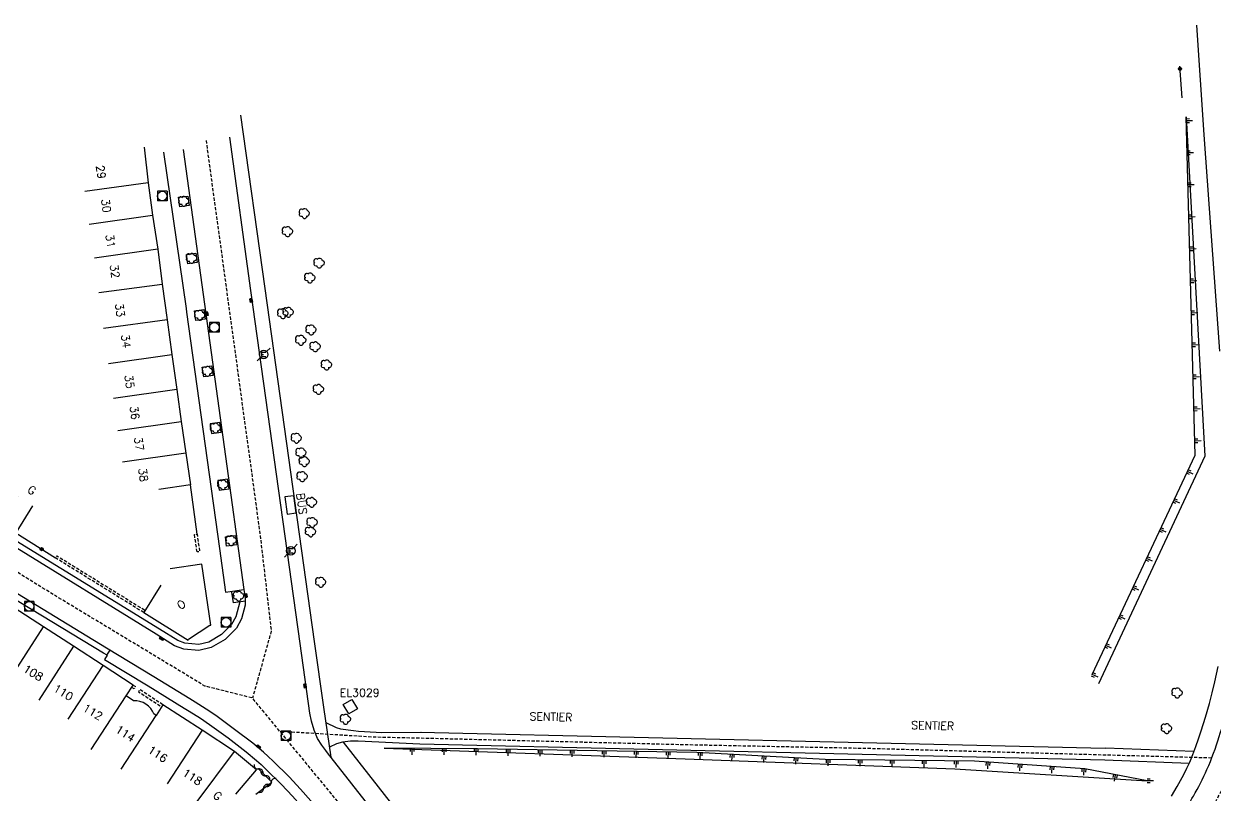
# Model space of a CAD drawing. Header units: millimetres. Extents: x 80000 to 81001, y 143000 to 144000.
# Drawn here: x 80392.6 to 80578.6, y 143311.7 to 143432.1 of the extents above; entities that cross this region are included whole.
import ezdxf
from ezdxf.enums import TextEntityAlignment as Align

# ---------------------------------------------------------------- set-up
doc = ezdxf.new("R2010")
doc.units = ezdxf.units.MM
doc.linetypes.add('DASHED', pattern=[0.75, 0.5, -0.25])
doc.layers.get('0').update_dxf_attribs({"linetype": 'CONTINUOUS'})
for name, color, linetype in [('W0001', 6, 'DASHED'), ('W0008', 7, 'CONTINUOUS'), ('W0100', 7, 'CONTINUOUS'), ('W0112', 1, 'DASHED'), ('W0211', 2, 'CONTINUOUS'), ('W0300', 7, 'CONTINUOUS'), ('W0310', 3, 'CONTINUOUS'), ('W0322', 7, 'CONTINUOUS'), ('W0400', 7, 'CONTINUOUS'), ('W0420', 7, 'CONTINUOUS'), ('W0471', 7, 'CONTINUOUS'), ('W0984', 7, 'CONTINUOUS'), ('W0991', 7, 'CONTINUOUS'), ('W1102', 7, 'CONTINUOUS')]:
    doc.layers.add(name, color=color, linetype=linetype)
doc.styles.get("Standard").update_dxf_attribs({"font": 'romans.shx', "width": 0.85})

# ---------------------------------------------------------------- blocks, each defined once
blk = doc.blocks.new('T300')
for p, q in [((-0.8, 0.51), (-0.86, 0.34)), ((-0.86, 0.34), (-0.86, 0.17)), ((-0.86, 0.17), (-0.74, 0.06)), ((-0.69, 0.63), (-0.8, 0.51)), ((-0.8, -0.06), (-0.74, 0.06)), ((-0.74, 0.06), (-0.69, 0.11)), ((-0.57, 0.69), (-0.69, 0.63)), ((-0.46, 0.69), (-0.57, 0.69)), ((-0.29, 0.63), (-0.46, 0.69)), ((-0.29, 0.63), (-0.17, 0.74)), ((-0.23, 0.57), (-0.29, 0.63)), ((-0.17, 0.74), (-0.06, 0.8)), ((-0.06, 0.8), (0.06, 0.8)), ((0.06, 0.8), (0.23, 0.74)), ((0.23, 0.74), (0.34, 0.63)), ((0.34, 0.63), (0.4, 0.51)), ((0.46, 0.46), (0.34, 0.46)), ((0.4, 0.51), (0.4, 0.46)), ((0.57, 0.4), (0.46, 0.46)), ((0.57, 0.4), (0.69, 0.29)), ((0.69, 0.29), (0.74, 0.17)), ((0.74, 0.06), (0.69, -0.17)), ((0.74, 0.17), (0.74, 0.06)), ((-0.8, -0.17), (-0.8, -0.06)), ((-0.8, -0.23), (-0.8, -0.17)), ((-0.74, -0.34), (-0.8, -0.23)), ((-0.69, -0.4), (-0.74, -0.34)), ((-0.51, -0.46), (-0.69, -0.4)), ((-0.4, -0.46), (-0.51, -0.46)), ((-0.4, -0.46), (-0.34, -0.46)), ((-0.34, -0.46), (-0.34, -0.4)), ((-0.34, -0.51), (-0.34, -0.46)), ((-0.29, -0.63), (-0.34, -0.51)), ((-0.17, -0.74), (-0.29, -0.63)), ((-0.06, -0.8), (-0.17, -0.74)), ((0.06, -0.8), (-0.06, -0.8)), ((0.17, -0.74), (0.06, -0.8)), ((0.23, -0.69), (0.17, -0.74)), ((0.29, -0.46), (0.23, -0.46)), ((0.29, -0.63), (0.23, -0.69)), ((0.46, -0.4), (0.29, -0.46)), ((0.34, -0.51), (0.29, -0.63)), ((0.34, -0.51), (0.34, -0.46)), ((0.57, -0.34), (0.46, -0.4)), ((0.63, -0.29), (0.57, -0.34)), ((0.69, -0.17), (0.63, -0.29))]:
    blk.add_line(p, q)
blk = doc.blocks.new('t322o')
at = {"color": 0, "linetype": 'Continuous'}
for radius in [0.25, 0.15]:
    blk.add_circle((0, 0), radius, dxfattribs=at)
blk = doc.blocks.new('t211o')
at = {"color": 0, "linetype": 'Continuous'}
for p, q in [((-0.29, 0.5), (-0.29, 0)), ((0, 1), (0, 0)), ((0.29, 0.5), (0.29, 0))]:
    blk.add_line(p, q, dxfattribs=at)
blk = doc.blocks.new('T471')
for p, q in [((-0.333334, 0.333334), (-0.333334, -0.333334)), ((-0.333334, 0.333334), (0.333334, 0.333334)), ((-0.333334, 0), (0, 0)), ((0.500001, 0.500001), (1.000002, 1.000002)), ((-0.500001, -0.500001), (-1.000002, -1.000002)), ((-0.333334, -0.333334), (0.333334, -0.333334))]:
    blk.add_line(p, q)
blk.add_ellipse((0, 0), major_axis=(0.471405, 0.471405), ratio=1, start_param=5.4977871438, end_param=11.780972451)
blk = doc.blocks.new('T400')
for p, q in [((-0.15, 0.3), (0.15, 0.3)), ((-0.15, -0.25), (-0.15, 0.3)), ((-0.15, 0.15), (0.15, 0.15)), ((-0.15, 0), (0.15, 0)), ((0.15, 0.3), (0.15, -0.25)), ((-0.15, -0.15), (0.15, -0.15)), ((-0.15, -0.25), (-0.15, -0.3)), ((-0.15, -0.3), (0.15, -0.3)), ((0.15, -0.3), (0.15, -0.25))]:
    blk.add_line(p, q)
blk = doc.blocks.new('T420')
for p, q in [((0.75, 0.75), (-0.75, 0.75)), ((-0.75, 0.75), (-0.75, -0.75)), ((0.75, 0.75), (0.75, -0.75)), ((0.75, -0.75), (-0.75, -0.75))]:
    blk.add_line(p, q)
blk.add_ellipse((0, 0), major_axis=(-0.53, 0.53), ratio=1, start_param=3.926991, end_param=10.210176)
blk = doc.blocks.new('t310o')
at = {"color": 0, "linetype": 'Continuous'}
for centre, start, end in [((-0.5, 0.38), 216.8699, 323.1304), ((0.5, -0.37), 36.8699, 143.1303)]:
    blk.add_arc(centre, 0.625, start, end, dxfattribs=at)

msp = doc.modelspace()

# ---------------------------------------------------------------- linework, layer by layer
at = {"layer": 'W0001', "flags": 128}
for points in [[(80512.16, 143221.14), (80469.82, 143275.34), (80446.21, 143305.07), (80440.65, 143311.86), (80428.31, 143326.82), (80420.89, 143328.68), (80397.71, 143342.67), (80357.85, 143367.25), (80308.68, 143397.21), (80276.03, 143416.94), (80250.23, 143432.5), (80242.81, 143437.46), (80238.07, 143441.19), (80234.06, 143444.82), (80227.5, 143451.43), (80190.2, 143488.85)], [(80421.05, 143413.87), (80429.51, 143352.15), (80431.23, 143337.28), (80428.31, 143326.82)], [(80578.09, 143317.46), (80524.35, 143318.94), (80496.67, 143319.5), (80470.44, 143320.15), (80451.96, 143320.61), (80447.38, 143320.71), (80432.61, 143321.61)]]:
    msp.add_lwpolyline(points, dxfattribs=at)
msp.add_lwpolyline([(80559.57, 143287.65), (80565.26, 143292.87, 0.02981), (80567.63, 143295.31, 0.014382), (80571.65, 143300.28, 0.007249), (80574.55, 143304.19, 0.01048), (80576.49, 143307.03, 0.006599), (80577.22, 143308.17, 0.00458), (80578.19, 143309.76, 0.031388), (80580.51, 143314.29, 0.026645), (80582.56, 143319.77, 0.008742), (80583.88, 143324.26, 0.010958), (80584.81, 143327.94, 0.003598), (80585.36, 143330.43, 0.003662), (80585.87, 143332.89, 0.015499), (80586.79, 143338.43, 0.01785), (80587.28, 143343.35, 0.012435), (80587.46, 143348.1, 0.017002), (80587.39, 143351.69), (80587.17, 143355.59)], format="xyb", dxfattribs=at)
at = {"layer": 'W0008', "flags": 128}
for points in [[(80579.36, 143380.96), (80576.91, 143414.73), (80575.79, 143431.87), (80575.79, 143431.87)], [(80426.46, 143417.81), (80430.26, 143390.75), (80437.96, 143335.65), (80439.41, 143325.38), (80440.55, 143317.61)], [(80557.25, 143290.19), (80554.06, 143287.48), (80553.86, 143287.32), (80530.24, 143268.88), (80502.07, 143246.89), (80501.48, 143246.51), (80500.28, 143245.94), (80499.42, 143245.75), (80497.7, 143245.89), (80496.82, 143246.23), (80495.79, 143247.08), (80452, 143303.01), (80440.03, 143318.28), (80439.77, 143318.62), (80439.12, 143319.48), (80438.48, 143320.52), (80437.92, 143321.8), (80437.51, 143323.2), (80437.26, 143324.45), (80435.73, 143335.34), (80428.03, 143390.44), (80424.76, 143414.39)], [(80414.43, 143412.01), (80417.93, 143387.63), (80418, 143387.07), (80423.15, 143350.15), (80424.08, 143343.36), (80426.98, 143343.79), (80427.18, 143342.52), (80427.17, 143341.3), (80426.61, 143339.18), (80425.8, 143337.74), (80424.05, 143335.99), (80421.86, 143334.69), (80419.95, 143334.26), (80417.56, 143334.43), (80416.13, 143334.98), (80413.28, 143336.79), (80390.84, 143350.64)], [(80417.47, 143412.43), (80420.82, 143388.29), (80426.98, 143343.79)], [(80405.6, 143333.5), (80405.03, 143333.81), (80383.97, 143346.6), (80349.86, 143367.31), (80340.46, 143373.03)], [(80419.66, 143352.39), (80418.61, 143360.09)], [(80426.31, 143341.84), (80425.71, 143339.51), (80425.05, 143338.33), (80423.46, 143336.74), (80421.49, 143335.57), (80419.91, 143335.21), (80417.74, 143335.37), (80416.64, 143335.79), (80413.79, 143337.6), (80390.65, 143351.79), (80390.19, 143351.04)], [(80444.98, 143301.9), (80444.85, 143302.09), (80441.03, 143306.74), (80435.82, 143312.62), (80434.04, 143314.53), (80431.56, 143316.97), (80430.78, 143317.69), (80430.03, 143318.37), (80428.37, 143319.76), (80425.52, 143321.94), (80422.57, 143324.08), (80421.08, 143325.08), (80419.33, 143326.2), (80418.5, 143326.71), (80412.89, 143330.16), (80405.53, 143334.63), (80384.47, 143347.41)], [(80427.23, 143341.97), (80425.35, 143341.71), (80425.1, 143343.35), (80425.08, 143343.51)], [(80405.59, 143333.53), (80405.22, 143332.84), (80412.01, 143328.72), (80417.62, 143325.27), (80418.43, 143324.77), (80420.17, 143323.67), (80421.6, 143322.7), (80424.51, 143320.59), (80427.32, 143318.44), (80428.92, 143317.1), (80429.64, 143316.45), (80430.4, 143315.75), (80432.83, 143313.35), (80434.55, 143311.5), (80439.75, 143305.64), (80443.36, 143301.25), (80443.36, 143301.25)], [(80405.58, 143333.51), (80406.06, 143334.31)], [(80571.8, 143311.53), (80572.7, 143313.02), (80573.24, 143313.96), (80573.74, 143314.9), (80574.21, 143315.86), (80574.66, 143316.84), (80575.16, 143318.03), (80575.63, 143319.24), (80576.06, 143320.46), (80576.47, 143321.69), (80577.12, 143323.82), (80577.73, 143325.96), (80578.17, 143327.66), (80578.59, 143329.37), (80579.12, 143331.77)], [(80439.76, 143323.01), (80441.37, 143322.22), (80442.05, 143322.04), (80444.08, 143321.74), (80444.86, 143321.66), (80447.62, 143321.48), (80448.42, 143321.46), (80454.72, 143321.48)], [(80574.56, 143316.62), (80561.43, 143317.15), (80454.42, 143319.61), (80444.82, 143320.12), (80443.59, 143320.12), (80442.38, 143319.94), (80441.45, 143319.67), (80440.32, 143319.17)], [(80454.47, 143321.48), (80561.48, 143319.02)], [(80442.45, 143319.96), (80454.32, 143304.82)], [(80575.32, 143318.46), (80561.51, 143319.01)]]:
    msp.add_lwpolyline(points, dxfattribs=at)
for points in [[(80416.98, 143403.5), (80416.77, 143404.99), (80418.21, 143405.19), (80418.44, 143403.7)], [(80418.02, 143396.06), (80419.48, 143396.27), (80419.67, 143394.79), (80418.23, 143394.58)], [(80419.46, 143385.77), (80419.25, 143387.25), (80420.72, 143387.45), (80420.94, 143385.97)], [(80420.69, 143376.95), (80420.47, 143378.46), (80421.93, 143378.66), (80422.15, 143377.15)], [(80421.88, 143368.11), (80423.41, 143368.32), (80423.2, 143369.82), (80421.68, 143369.61)], [(80423.08, 143359.28), (80424.67, 143359.5), (80424.43, 143361.01), (80422.88, 143360.79)], [(80424.27, 143350.51), (80424.07, 143351.99), (80425.66, 143352.22), (80425.87, 143350.73)]]:
    msp.add_lwpolyline(points, close=True, dxfattribs=at)
msp.add_lwpolyline([(80557.25, 143290.19), (80562.94, 143295.4, 0.02981), (80565.02, 143297.55, 0.014382), (80568.92, 143302.37, 0.007249), (80571.75, 143306.2, 0.01048), (80573.62, 143308.92, 0.006599), (80574.29, 143309.98, 0.00458), (80575.23, 143311.52, 0.031388), (80577.36, 143315.67, 0.026645), (80579.27, 143320.8, 0.008742), (80580.56, 143325.18, 0.010958), (80581.45, 143328.71, 0.003598), (80582, 143331.15, 0.003662), (80582.49, 143333.56, 0.015499), (80583.38, 143338.89, 0.01785), (80583.85, 143343.57, 0.012435), (80584.02, 143348.15, 0.017002), (80583.95, 143351.5), (80583.74, 143355.4)], format="xyb", dxfattribs=at)
at = {"layer": 'W0100', "flags": 128}
for points in [[(80411.38, 143412.84), (80412.04, 143407.24), (80412.71, 143402.21), (80413.52, 143396.88), (80414.21, 143391.42), (80414.97, 143385.86), (80415.7, 143380.44), (80416.48, 143374.97), (80417.18, 143370.01), (80417.89, 143365.05), (80418.61, 143360.09), (80413.67, 143359.36)], [(80393.97, 143356.85), (80391.36, 143352.59), (80389.04, 143354.01), (80391.66, 143358.28)], [(80413.97, 143344.42), (80411.33, 143340.17), (80418.25, 143335.88), (80418.31, 143336), (80421.67, 143338.18), (80421.78, 143338.2), (80420.39, 143347.74), (80415.44, 143347.02)], [(80425.68, 143311.8), (80428.91, 143315.62), (80425.52, 143318.49), (80420.44, 143321.8), (80414.33, 143325.78), (80414.33, 143325.78), (80413.25, 143324.12), (80412.92, 143324.34), (80412.69, 143324.79), (80412.41, 143325.2), (80412.06, 143325.56), (80411.66, 143325.87), (80411.22, 143326.11), (80410.74, 143326.28), (80410.25, 143326.38), (80409.75, 143326.4), (80408.57, 143327.16), (80409.67, 143328.84), (80409.67, 143328.84), (80404.98, 143331.91), (80400.37, 143334.91), (80395.69, 143337.93), (80391.11, 143340.89)]]:
    msp.add_lwpolyline(points, dxfattribs=at)
for points in [[(80434.77, 143358.41), (80433.37, 143358.22), (80433.73, 143355.53), (80435.13, 143355.72)], [(80443.83, 143326.62), (80444.7, 143325.16), (80443.35, 143324.36), (80442.49, 143325.81)]]:
    msp.add_lwpolyline(points, close=True, dxfattribs=at)
at = {"layer": 'W0112', "flags": 128}
msp.add_lwpolyline([(80419.65, 143349.63), (80419.26, 143352.33), (80419.66, 143352.39), (80420.04, 143349.68)], close=True, dxfattribs=at)
for points in [[(80411.33, 143340.17), (80397.52, 143348.71), (80397.73, 143349.05), (80411.54, 143340.51)], [(80409.67, 143328.84), (80410.04, 143328.62), (80409.84, 143328.28), (80409.47, 143328.49)], [(80414.33, 143325.78), (80410.74, 143328.15), (80410.51, 143327.82), (80414.11, 143325.44)]]:
    msp.add_lwpolyline(points, dxfattribs=at)
at = {"layer": 'W0211', "flags": 128}
msp.add_lwpolyline([(80559.45, 143330.5), (80575.5, 143364.73), (80574.1, 143417.53), (80577.02, 143364.58), (80560.4, 143329.07)], dxfattribs=at)
msp.add_lwpolyline([(80568, 143313.89), (80558.3, 143315.77), (80541.04, 143316.95), (80517.76, 143317.24), (80497.7, 143318.35), (80463.44, 143318.91), (80448.89, 143318.99), (80495.89, 143317.32), (80537.96, 143315.76)], close=True, dxfattribs=at)
at = {"layer": 'W0310', "flags": 128}
msp.add_lwpolyline([(80428.85, 143311.81), (80431.31, 143313.71), (80429.2, 143315.83)], dxfattribs=at)
at = {"layer": 'W0322', "flags": 128}
for points in [[(80573.47, 143420.5), (80573.13, 143425.44)], [(80391.36, 143352.59), (80397.52, 143348.71)]]:
    msp.add_lwpolyline(points, dxfattribs=at)
at = {"layer": 'W1102', "flags": 128}
for points in [[(80412.04, 143407.24), (80402.13, 143405.88)], [(80402.8, 143400.8), (80412.71, 143402.21)], [(80413.52, 143396.88), (80403.61, 143395.49)], [(80404.3, 143390.12), (80414.21, 143391.42)], [(80414.97, 143385.86), (80405.06, 143384.51)], [(80405.8, 143379.07), (80415.7, 143380.44)], [(80416.48, 143374.97), (80406.58, 143373.56)], [(80407.28, 143368.6), (80417.18, 143370.01)], [(80417.89, 143365.05), (80407.99, 143363.62)], [(80390.27, 143329.53), (80395.69, 143337.93)], [(80400.37, 143334.91), (80394.93, 143326.52)], [(80399.51, 143323.53), (80404.98, 143331.91)], [(80403.11, 143318.79), (80408.57, 143327.16)], [(80407.78, 143315.75), (80413.25, 143324.12)], [(80420.44, 143321.8), (80414.98, 143313.43)], [(80419.53, 143310.45), (80425.52, 143318.49)]]:
    msp.add_lwpolyline(points, dxfattribs=at)

# ---------------------------------------------------------------- block references
at = {"layer": 'W0211'}
for p, rotation in [((80574.12, 143416.91), 271.5168280000662), ((80574.25, 143411.91), 271.5168279509992), ((80574.38, 143406.91), 271.5168279536334), ((80574.52, 143401.91), 271.516827954631), ((80574.65, 143396.91), 271.5168279551074), ((80574.78, 143391.92), 271.5168279553977), ((80574.91, 143386.92), 271.5168279556186), ((80575.05, 143381.92), 271.5168279557557), ((80575.18, 143376.92), 271.5168279558591), ((80575.31, 143371.92), 271.5168279546739), ((80575.44, 143366.93), 271.5168279548638), ((80574.31, 143362.19), 244.8790912650168), ((80572.19, 143357.66), 244.8790912653838), ((80570.06, 143353.14), 244.8790912655041), ((80567.94, 143348.61), 244.8790912650704), ((80565.82, 143344.08), 244.8790912654347), ((80563.7, 143339.56), 244.8790912655541), ((80561.57, 143335.03), 244.8790912651232), ((80559.45, 143330.5), 244.8790912654849), ((80453.25, 143318.96), 179.6784344253885), ((80458.25, 143318.94), 179.6784344253603), ((80463.25, 143318.91), 179.6784344253516), ((80468.25, 143318.83), 179.0642045211036), ((80473.25, 143318.75), 179.064204520493), ((80478.25, 143318.67), 179.0642045211693), ((80483.25, 143318.58), 179.064204520661), ((80488.25, 143318.5), 179.0642045211773), ((80493.25, 143318.42), 179.0642045207651), ((80498.25, 143318.32), 176.8352653805102), ((80503.24, 143318.04), 176.8352653808076), ((80508.23, 143317.77), 176.8352653803422), ((80513.23, 143317.49), 176.8352653806876), ((80518.22, 143317.23), 179.2958820846795), ((80523.22, 143317.17), 179.2958820846549), ((80528.22, 143317.11), 179.2958820846366), ((80533.22, 143317.05), 179.2958820846408), ((80538.22, 143316.99), 179.2958820850465), ((80543.21, 143316.8), 176.0820898993462), ((80548.2, 143316.46), 176.0820898996786), ((80553.19, 143316.12), 176.0820898993881), ((80558.18, 143315.78), 176.0820898997376), ((80563.09, 143314.84), 169.0394653199351), ((80568, 143313.89), 270)]:
    msp.add_blockref('t211o', p, dxfattribs=dict(at, rotation=rotation))
at = {"layer": 'W0300'}
for p in [(80417.6, 143404.35), (80436.44, 143402.45), (80433.81, 143399.63), (80418.82, 143395.45), (80438.74, 143394.71), (80437.3, 143392.4), (80420.1, 143386.57), (80433.08, 143386.83), (80433.92, 143387.04), (80435.88, 143382.66), (80437.48, 143384.28), (80438.13, 143381.66), (80439.9, 143378.81), (80421.29, 143377.81), (80438.64, 143375), (80422.55, 143368.96), (80435.19, 143367.38), (80435.92, 143365.09), (80436.43, 143363.73), (80436.1, 143361.38), (80423.72, 143360.11), (80437.57, 143357.36), (80437.41, 143352.76), (80437.66, 143354.22), (80425.01, 143351.39), (80438.99, 143344.89), (80426.17, 143342.72), (80572.73, 143327.62), (80442.85, 143323.51), (80571.08, 143322.05)]:
    msp.add_blockref('T300', p, dxfattribs=at)
at = {"layer": 'W0310'}
for p, rotation in [((80429.27, 143315.76), 134.9517253499104), ((80430.33, 143314.7), 134.9517253499104), ((80430.04, 143312.73), 37.72372693001439), ((80431.23, 143313.65), 37.72372693001439)]:
    msp.add_blockref('t310o', p, dxfattribs=dict(at, rotation=rotation))
at = {"layer": 'W0322'}
for p, rotation in [((80573.15, 143425.04), 93.91160683717953), ((80395.38, 143350.06), 327.7852272539943)]:
    msp.add_blockref('t322o', p, dxfattribs=dict(at, rotation=rotation))
at = {"layer": 'W0400'}
for p, rotation in [((80428.1, 143388.88), 187.9559344743161), ((80421.17, 143386.79), 187.8859116473068), ((80427.28, 143342.84), 8.999933859079478), ((80414.07, 143336.11), 237.6150585209855), ((80436.51, 143328.7), 188.0115576335564), ((80429.27, 143319.21), 50.1755363908045)]:
    msp.add_blockref('T400', p, dxfattribs=dict(at, rotation=rotation))
at = {"layer": 'W0420'}
for p in [(80414.21, 143405.18), (80422.34, 143384.7), (80393.43, 143341.15), (80424.18, 143338.64), (80433.52, 143320.93)]:
    msp.add_blockref('T420', p, dxfattribs=at)
at = {"layer": 'W0471'}
for p in [(80430.05, 143380.46), (80434.3, 143349.82)]:
    msp.add_blockref('T471', p, dxfattribs=at)

# ---------------------------------------------------------------- texts
at = {"layer": 'W0984'}
for s, rotation, p in [('BUS', 277.9559, (80436, 143357.16)), ('SENTIER', 358.6795, (80474.92, 143323.9)), ('SENTIER', 358.6795, (80534.52, 143322.53))]:
    msp.add_text(s, height=1.25, rotation=rotation, dxfattribs=at).set_placement(p, align=Align.MIDDLE)
msp.add_text('EL3029', height=1.25, dxfattribs=at).set_placement((80445.05, 143327.66), align=Align.MIDDLE)
at = {"layer": 'W0991'}
for s, rotation, p in [('29', 277.8395, (80404.65, 143408.93)), ('30', 277.8395, (80405.46, 143403.67)), ('31', 277.8395, (80406.13, 143398.15)), ('32', 277.8395, (80406.81, 143393.44)), ('33', 277.8395, (80407.62, 143387.38)), ('34', 277.8395, (80408.56, 143382.53)), ('35', 277.8395, (80409.1, 143376.2)), ('36', 277.8395, (80409.91, 143371.35)), ('37', 277.8395, (80410.58, 143366.5)), ('38', 277.8395, (80411.25, 143361.65)), ('G', 328.4591, (80393.86, 143359.27)), ('O', 33.0132, (80417.18, 143341.41)), ('108', 328.9617, (80394.08, 143330.76)), ('110', 328.9617, (80398.78, 143327.7)), ('112', 328.9617, (80403.37, 143324.65)), ('114', 326.8518, (80408.45, 143321.28)), ('116', 326.8518, (80413.5, 143318.08)), ('118', 326.8518, (80418.92, 143314.5)), ('G', 319.7755, (80422.86, 143311.57))]:
    msp.add_text(s, height=1.25, rotation=rotation, dxfattribs=at).set_placement(p, align=Align.MIDDLE)

doc.saveas('drawing.dxf')
